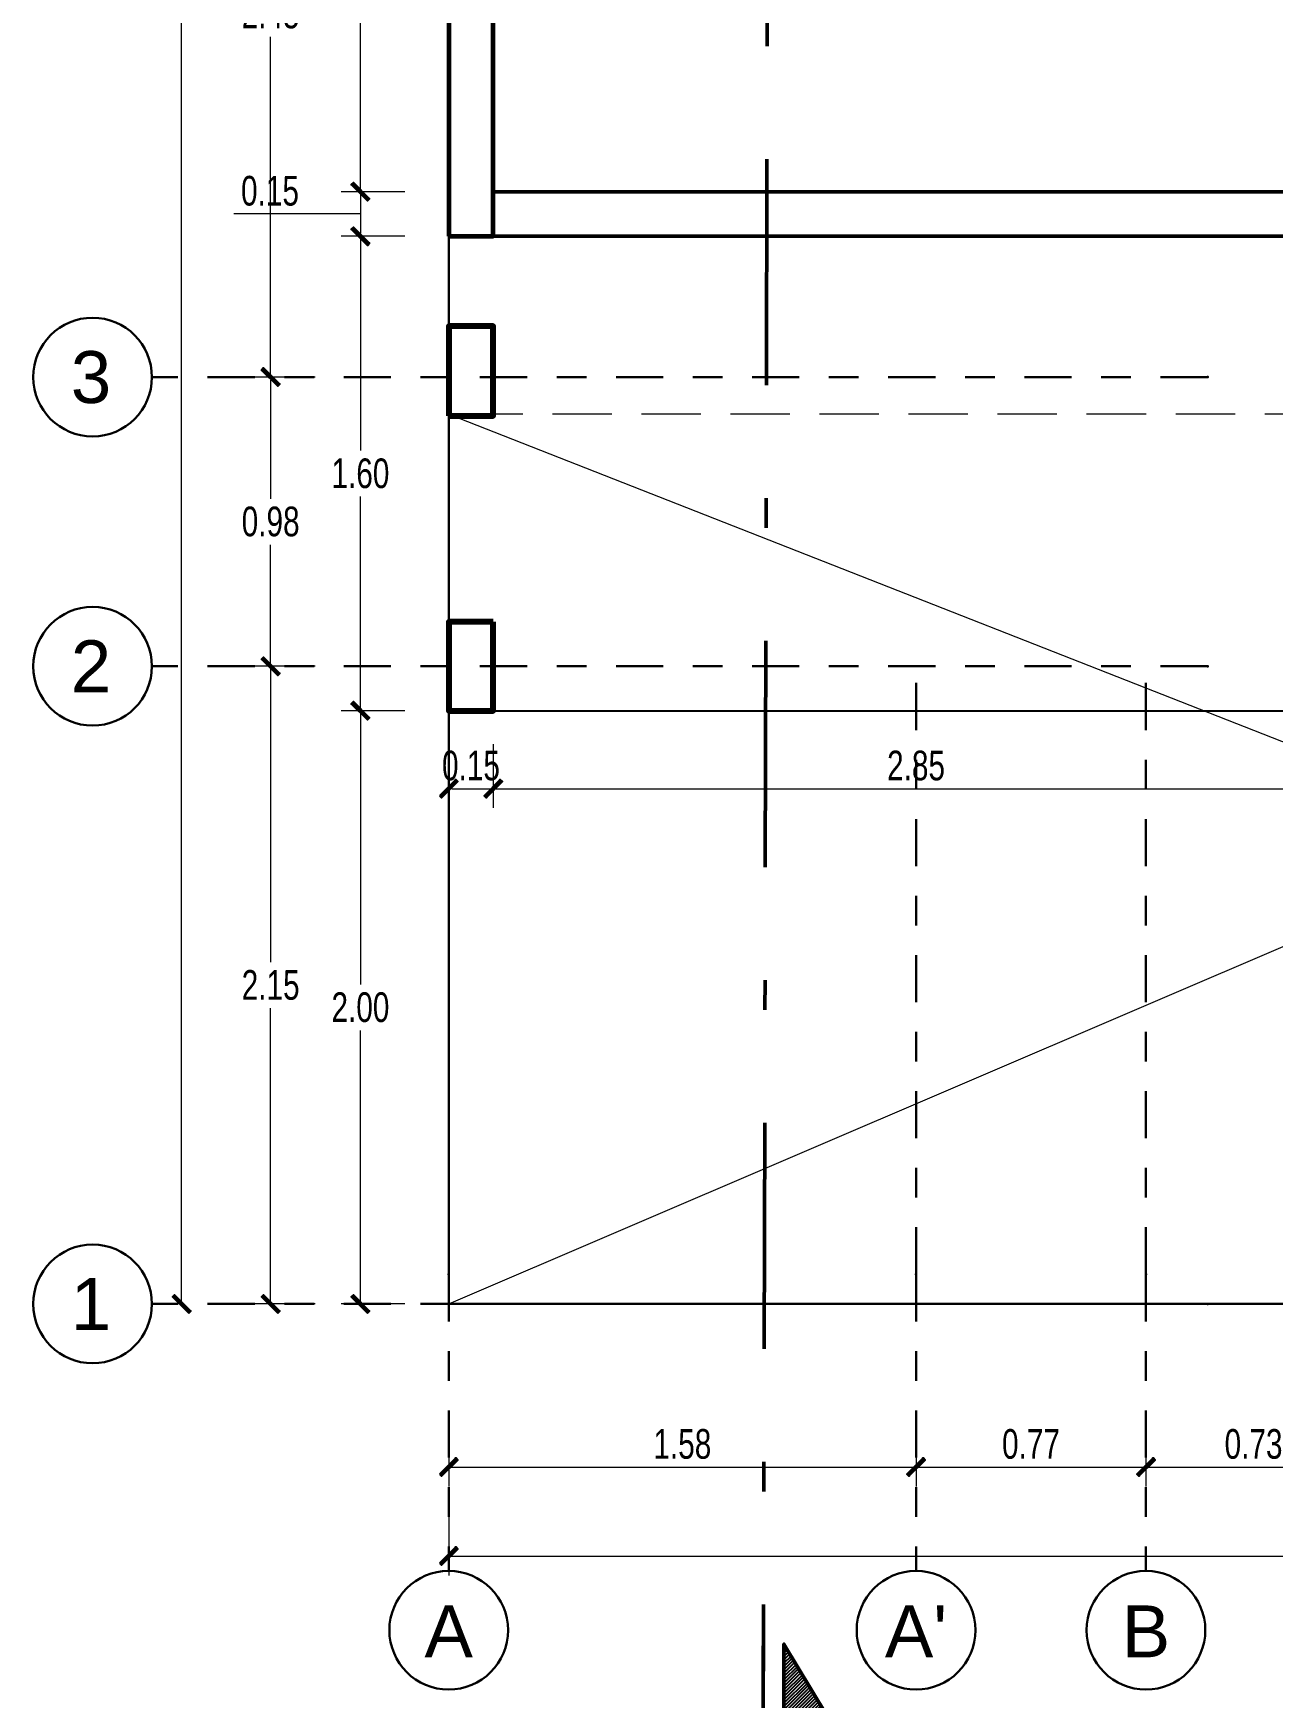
# Model space of a CAD drawing. Header units: millimetres. Extents: x 10610 to 10705, y -16613.7 to -16584.2.
# Drawn here: x 10633.93 to 10638.11, y -16608.37 to -16602.76 of the extents above; entities that cross this region are included whole.
import ezdxf
from ezdxf.enums import TextEntityAlignment as Align

# ---------------------------------------------------------------- set-up
doc = ezdxf.new("R2010")
doc.units = ezdxf.units.MM
for name, pattern in [('DASHDOTX2', [50.8, 25.4, -12.7, 0, -12.7]), ('HIDDEN', [0.375, 0.25, -0.125]), ('Punto & Rayas', [0.335139, 0.15875, -0.088194, 0, -0.088194])]:
    doc.linetypes.add(name, pattern=pattern)
doc.layers.add('0.2', color=2, linetype='Continuous')
doc.layers.add('Nuevo_Estructura - Forjados', color=7, linetype='Continuous')
for name, color, linetype, lineweight in [('0.6', 252, 'Continuous', 50), ('COLUMNAS', 6, 'Continuous', 20), ('Muro sin techar', 160, 'Continuous', 40)]:
    doc.layers.add(name, color=color, linetype=linetype, lineweight=lineweight)
doc.layers.add('Nuevo_Estructura - Forjados_Pluma_Nº__209', color=7, linetype='Continuous', lineweight=30, true_color=0x3e4f7b)
doc.layers.add('Nuevo_Estructura - Forjados_Pluma_Nº__219', color=7, linetype='Continuous', lineweight=13, true_color=0x404b6a)
doc.styles.add('Estilo_Generado_1', font='arial.ttf')
doc.styles.add('mahico', font='GOTHIC.TTF', dxfattribs={"width": 0.75})
doc.dimstyles.new('Copia de 50 P', dxfattribs={"dimtxt": 0.1, "dimasz": 0.01, "dimexe": 0.065, "dimexo": 0.0625, "dimgap": 0.025, "dimtad": 1, "dimtih": 1, "dimtoh": 1, "dimzin": 0, "dimdsep": 46, "dimtxsty": 'mahico', "dimblk": 'pa cotas', "dimcen": 0.09, "dimdle": 0.3, "dimclrd": 256, "dimclre": 256, "dimclrt": 256, "dimadec": 0, "dimazin": 0, "dimtfac": 1, "dimtofl": 0, "dimtmove": 0, "dimatfit": 3, "dimfxl": 0.15, "dimfxlon": 1, "dimtolj": 1, "dimtzin": 0, "dimlwd": 5, "dimlwe": 5, "dimarcsym": 0})

# ---------------------------------------------------------------- blocks, each defined once
blk = doc.blocks.new('*X335')
at = {"color": 0}
for p, q in [((-18.3448, 8.7763), (-18.3299, 8.7912)), ((-18.3395, 8.7851), (-18.3299, 8.7947)), ((-18.3342, 8.794), (-18.3299, 8.7983)), ((-18.3713, 8.7321), (-18.3299, 8.7735)), ((-18.366, 8.7409), (-18.3299, 8.777)), ((-18.3607, 8.7498), (-18.3299, 8.7806)), ((-18.3554, 8.7586), (-18.3299, 8.7841)), ((-18.3501, 8.7674), (-18.3299, 8.7877)), ((-18.3892, 8.7), (-18.3299, 8.7594)), ((-18.3879, 8.6978), (-18.3299, 8.7558)), ((-18.3872, 8.7056), (-18.3299, 8.7629)), ((-18.3819, 8.7144), (-18.3299, 8.7664)), ((-18.3766, 8.7232), (-18.3299, 8.77)), ((-18.3866, 8.6956), (-18.3299, 8.7523)), ((-18.3853, 8.6934), (-18.3299, 8.7488)), ((-18.3839, 8.6912), (-18.3299, 8.7452)), ((-18.3826, 8.689), (-18.3299, 8.7417)), ((-18.3813, 8.6868), (-18.3299, 8.7382)), ((-18.3799, 8.6846), (-18.3299, 8.7346)), ((-18.3786, 8.6824), (-18.3299, 8.7311)), ((-18.3773, 8.6801), (-18.3299, 8.7276)), ((-18.376, 8.6779), (-18.3299, 8.724)), ((-18.3746, 8.6757), (-18.3299, 8.7205)), ((-18.3733, 8.6735), (-18.3299, 8.7169)), ((-18.372, 8.6713), (-18.3299, 8.7134)), ((-18.3707, 8.6691), (-18.3299, 8.7099)), ((-18.3693, 8.6669), (-18.3299, 8.7063)), ((-18.368, 8.6647), (-18.3299, 8.7028)), ((-18.3667, 8.6625), (-18.3299, 8.6993)), ((-18.3654, 8.6603), (-18.3299, 8.6957)), ((-18.364, 8.658), (-18.3299, 8.6922)), ((-18.3627, 8.6558), (-18.3299, 8.6887)), ((-18.3614, 8.6536), (-18.3299, 8.6851)), ((-18.3601, 8.6514), (-18.3299, 8.6816)), ((-18.3587, 8.6492), (-18.3299, 8.6781)), ((-18.3574, 8.647), (-18.3299, 8.6745)), ((-18.3561, 8.6448), (-18.3299, 8.671)), ((-18.3548, 8.6426), (-18.3299, 8.6674)), ((-18.3534, 8.6404), (-18.3299, 8.6639)), ((-18.3521, 8.6382), (-18.3299, 8.6604)), ((-18.3508, 8.6359), (-18.3299, 8.6568)), ((-18.3495, 8.6337), (-18.3299, 8.6533)), ((-18.3481, 8.6315), (-18.3299, 8.6498)), ((-18.3468, 8.6293), (-18.3299, 8.6462)), ((-18.3455, 8.6271), (-18.3299, 8.6427)), ((-18.3442, 8.6249), (-18.3299, 8.6392)), ((-18.3428, 8.6227), (-18.3299, 8.6356)), ((-18.3415, 8.6205), (-18.3299, 8.6321)), ((-18.3402, 8.6183), (-18.3299, 8.6286)), ((-18.3388, 8.6161), (-18.3299, 8.625)), ((-18.3375, 8.6139), (-18.3299, 8.6215)), ((-18.3362, 8.6116), (-18.3299, 8.6179)), ((-18.3349, 8.6094), (-18.3299, 8.6144)), ((-18.3335, 8.6072), (-18.3299, 8.6109)), ((-18.3322, 8.605), (-18.3299, 8.6073)), ((-18.3309, 8.6028), (-18.3299, 8.6038))]:
    blk.add_line(p, q, dxfattribs=at)
blk = doc.blocks.new('INDC')
at = {"layer": '0.6', "linetype": 'DASHDOTX2', "ltscale": 0.005}
blk.add_line((-0.0202, -0.0891), (-0.0202, 0.0893), dxfattribs=at)
at = {"layer": '0.6'}
blk.add_lwpolyline([(0, 0.0909), (0, -0.0909), (0.0545, 0)], close=True, dxfattribs=at)
at = {"xscale": -0.9085966123466278, "yscale": 0.9085966123466278, "zscale": 0.9085966123460401}
blk.add_blockref('*X335', (-16.6545, -7.9058), dxfattribs=at)
blk = doc.blocks.new('hjygfvdc')
at = {"layer": '0.6', "linetype": 'DASHDOTX2', "ltscale": 0.03}
blk.add_line((3030.3432, 68.8445), (3030.3974, 92.8394), dxfattribs=at)
at = {"layer": '0.2', "xscale": -3.485268437144879, "yscale": 3.485268437144879, "zscale": 3.485268437144879, "rotation": 180}
blk.add_blockref('INDC', (3030.4135, 69.1559), dxfattribs=at)
blk = doc.blocks.new('REFREFREC')
at = {"layer": 'COLUMNAS', "color": 1, "lineweight": 80, "ltscale": 0.2}
for points in [[(10642.1915, -16644.5589), (10642.3415, -16644.5589), (10642.3415, -16644.2566), (10642.1915, -16644.2566)], [(10642.3411, -16645.2536), (10642.1911, -16645.2536), (10642.1911, -16645.5536), (10642.3411, -16645.5536)]]:
    blk.add_lwpolyline(points, close=True, dxfattribs=at)
blk = doc.blocks.new('Marcador de red estándar')
at = {"layer": 'Nuevo_Estructura - Forjados_Pluma_Nº__209', "color": 167, "linetype": 'Punto & Rayas', "lineweight": 30, "true_color": 0x3e4f7b}
for q in [(-10.9, 0), (-7.9, 0)]:
    blk.add_line((-9.9, 0), q, dxfattribs=at)
at = {"layer": 'Nuevo_Estructura - Forjados_Pluma_Nº__209', "color": 167, "linetype": 'Continuous', "lineweight": 30, "true_color": 0x3e4f7b}
blk.add_circle((-11.1, 0), 0.2, dxfattribs=at)
at = {"layer": 'Nuevo_Estructura - Forjados_Pluma_Nº__209', "color": 167, "linetype": 'Punto & Rayas', "lineweight": 30, "true_color": 0x3e4f7b}
blk.add_point((-9.9, 0), dxfattribs=at)
blk.add_point((-9.9, 0), dxfattribs=at)
at = {"layer": 'Nuevo_Estructura - Forjados_Pluma_Nº__219', "color": 167, "lineweight": 13, "true_color": 0x404b6a, "style": 'Estilo_Generado_1'}
for tag, p in [('AC_MarkerText_1_0', (-10.9725, -0.04)), ('AC_MarkerText_1_1', (11.2275, -0.04))]:
    blk.add_attdef(tag, text='', height=0.175, rotation=270, dxfattribs=at).set_placement(p, align=Align.TOP_CENTER)
blk = doc.blocks.new('pa cotas')
h = blk.add_hatch(color=256)
h.paths.add_polyline_path([(2.38, 3.09), (-3.09, -2.38), (-2.38, -3.09)])
h.paths.add_polyline_path([(3.09, 2.38), (2.38, 3.09), (-2.38, -3.09)])
blk.add_line((-2.38, -3.09), (2.38, 3.09))
blk.add_lwpolyline([(3.09, 2.38), (2.38, 3.09), (-3.09, -2.38), (-2.38, -3.09)], close=True)
blk = doc.blocks.new('*D659')
at = {"lineweight": 5, "transparency": 16777216}
for p, q in [((10599.7027, -16552.1931), (10599.4877, -16552.1931)), ((10599.5527, -16552.2031), (10599.5527, -16562.1156)), ((10599.5527, -16572.1831), (10599.5527, -16562.2706)), ((10599.5527, -16572.1931), (10599.4877, -16572.1931))]:
    blk.add_line(p, q, dxfattribs=at)
at = {"layer": 'Defpoints', "color": 0, "transparency": 16777216}
for p in [(10600.4527, -16552.1931), (10599.5527, -16572.1931), (10599.5527, -16572.1931)]:
    blk.add_point(p, dxfattribs=at)
at = {"lineweight": 5, "transparency": 16777216, "xscale": 0.01, "yscale": 0.01, "zscale": 0.01}
for p, rotation in [((10599.5527, -16552.1931), 90), ((10599.5527, -16572.1931), 270)]:
    blk.add_blockref('pa cotas', p, dxfattribs=dict(at, rotation=rotation))
at = {"transparency": 16777216, "insert": (10599.5527, -16562.1931), "char_height": 0.1, "attachment_point": 5, "style": 'mahico'}
blk.add_mtext('\\A1;20.00', dxfattribs=at)
blk = doc.blocks.new('Marcador de red estándar_2')
at = {"layer": 'Nuevo_Estructura - Forjados_Pluma_Nº__209', "color": 167, "linetype": 'Punto & Rayas', "lineweight": 30, "true_color": 0x3e4f7b}
for p, q in [((-0.9423, 0), (-4.5, 0)), ((0.9423, 0), (4.5, 0))]:
    blk.add_line(p, q, dxfattribs=at)
at = {"layer": 'Nuevo_Estructura - Forjados_Pluma_Nº__209', "color": 167, "linetype": 'Continuous', "lineweight": 30, "true_color": 0x3e4f7b}
for centre in [(-4.7, 0), (4.7, 0)]:
    blk.add_circle(centre, 0.2, dxfattribs=at)
at = {"layer": 'Nuevo_Estructura - Forjados_Pluma_Nº__209', "color": 167, "linetype": 'Punto & Rayas', "lineweight": 30, "true_color": 0x3e4f7b}
blk.add_point((0.9423, 0), dxfattribs=at)
blk.add_point((0.9423, 0), dxfattribs=at)
at = {"layer": 'Nuevo_Estructura - Forjados_Pluma_Nº__219', "color": 167, "lineweight": 13, "true_color": 0x404b6a, "style": 'Estilo_Generado_1'}
for tag, p in [('AC_MarkerText_1_0', (-4.7, -0.1675)), ('AC_MarkerText_1_1', (4.7, -0.1675))]:
    blk.add_attdef(tag, text='', height=0.175, rotation=180, dxfattribs=at).set_placement(p, align=Align.TOP_CENTER)
blk = doc.blocks.new('*D662')
at = {"lineweight": 5, "transparency": 16777216}
for p, q in [((10600.0027, -16566.6181), (10599.7877, -16566.6181)), ((10599.8527, -16566.6281), (10599.8527, -16567.7656)), ((10599.8527, -16569.0581), (10599.8527, -16567.9206)), ((10600.0027, -16569.0681), (10599.7877, -16569.0681))]:
    blk.add_line(p, q, dxfattribs=at)
at = {"layer": 'Defpoints', "color": 0, "transparency": 16777216}
for p in [(10600.4527, -16566.6181), (10599.8527, -16569.0681), (10600.4527, -16569.0681)]:
    blk.add_point(p, dxfattribs=at)
at = {"lineweight": 5, "transparency": 16777216, "xscale": 0.01, "yscale": 0.01, "zscale": 0.01}
for p, rotation in [((10599.8527, -16566.6181), 90), ((10599.8527, -16569.0681), 270)]:
    blk.add_blockref('pa cotas', p, dxfattribs=dict(at, rotation=rotation))
at = {"transparency": 16777216, "insert": (10599.8527, -16567.8431), "char_height": 0.1, "attachment_point": 5, "style": 'mahico'}
blk.add_mtext('\\A1;2.45', dxfattribs=at)
blk = doc.blocks.new('*D663')
at = {"lineweight": 5, "transparency": 16777216}
for p, q in [((10600.0027, -16569.0681), (10599.7877, -16569.0681)), ((10599.8527, -16569.0781), (10599.8527, -16569.4781)), ((10599.8527, -16570.0332), (10599.8527, -16569.6332)), ((10600.0027, -16570.0432), (10599.7877, -16570.0432))]:
    blk.add_line(p, q, dxfattribs=at)
at = {"layer": 'Defpoints', "color": 0, "transparency": 16777216}
for p in [(10600.4527, -16569.0681), (10599.8527, -16570.0432), (10600.4527, -16570.0432)]:
    blk.add_point(p, dxfattribs=at)
at = {"lineweight": 5, "transparency": 16777216, "xscale": 0.01, "yscale": 0.01, "zscale": 0.01}
for p, rotation in [((10599.8527, -16569.0681), 90), ((10599.8527, -16570.0432), 270)]:
    blk.add_blockref('pa cotas', p, dxfattribs=dict(at, rotation=rotation))
at = {"transparency": 16777216, "insert": (10599.8527, -16569.5556), "char_height": 0.1, "attachment_point": 5, "style": 'mahico'}
blk.add_mtext('\\A1;0.98', dxfattribs=at)
blk = doc.blocks.new('*D664')
at = {"lineweight": 5, "transparency": 16777216}
for p, q in [((10600.0027, -16570.0432), (10599.7877, -16570.0432)), ((10599.8527, -16570.0532), (10599.8527, -16571.0406)), ((10599.8527, -16572.1831), (10599.8527, -16571.1957)), ((10600.0027, -16572.1931), (10599.7877, -16572.1931))]:
    blk.add_line(p, q, dxfattribs=at)
at = {"layer": 'Defpoints', "color": 0, "transparency": 16777216}
for p in [(10600.4527, -16570.0432), (10599.8527, -16572.1931), (10600.4527, -16572.1931)]:
    blk.add_point(p, dxfattribs=at)
at = {"lineweight": 5, "transparency": 16777216, "xscale": 0.01, "yscale": 0.01, "zscale": 0.01}
for p, rotation in [((10599.8527, -16570.0432), 90), ((10599.8527, -16572.1931), 270)]:
    blk.add_blockref('pa cotas', p, dxfattribs=dict(at, rotation=rotation))
at = {"transparency": 16777216, "insert": (10599.8527, -16571.1181), "char_height": 0.1, "attachment_point": 5, "style": 'mahico'}
blk.add_mtext('\\A1;2.15', dxfattribs=at)
blk = doc.blocks.new('*D687')
at = {"lineweight": 5, "transparency": 16777216}
for p, q in [((10600.4527, -16572.8931), (10600.4527, -16573.1081)), ((10600.4627, -16573.0431), (10607.4427, -16573.0431)), ((10607.4527, -16573.0431), (10607.4527, -16573.1081))]:
    blk.add_line(p, q, dxfattribs=at)
at = {"layer": 'Defpoints', "color": 0, "transparency": 16777216}
for p in [(10600.4527, -16572.1431), (10607.4527, -16573.0431), (10607.4527, -16573.0431)]:
    blk.add_point(p, dxfattribs=at)
at = {"lineweight": 5, "transparency": 16777216, "xscale": 0.01, "yscale": 0.01, "zscale": 0.01, "rotation": 180}
blk.add_blockref('pa cotas', (10600.4527, -16573.0431), dxfattribs=at)
at = {"lineweight": 5, "transparency": 16777216, "xscale": 0.01, "yscale": 0.01, "zscale": 0.01}
blk.add_blockref('pa cotas', (10607.4527, -16573.0431), dxfattribs=at)
at = {"transparency": 16777216, "insert": (10603.9527, -16572.9656), "char_height": 0.1, "attachment_point": 5, "style": 'mahico'}
blk.add_mtext('\\A1;7.00', dxfattribs=at)
blk = doc.blocks.new('*D688')
at = {"lineweight": 5, "transparency": 16777216}
for p, q in [((10600.4527, -16572.5931), (10600.4527, -16572.8081)), ((10602.0277, -16572.5931), (10602.0277, -16572.8081)), ((10600.4627, -16572.7431), (10602.0177, -16572.7431))]:
    blk.add_line(p, q, dxfattribs=at)
at = {"layer": 'Defpoints', "color": 0, "transparency": 16777216}
for p in [(10600.4527, -16572.1431), (10602.0277, -16572.1931), (10602.0277, -16572.7431)]:
    blk.add_point(p, dxfattribs=at)
at = {"lineweight": 5, "transparency": 16777216, "xscale": 0.01, "yscale": 0.01, "zscale": 0.01, "rotation": 180}
blk.add_blockref('pa cotas', (10600.4527, -16572.7431), dxfattribs=at)
at = {"lineweight": 5, "transparency": 16777216, "xscale": 0.01, "yscale": 0.01, "zscale": 0.01}
blk.add_blockref('pa cotas', (10602.0277, -16572.7431), dxfattribs=at)
at = {"transparency": 16777216, "insert": (10601.2402, -16572.6656), "char_height": 0.1, "attachment_point": 5, "style": 'mahico'}
blk.add_mtext('\\A1;1.58', dxfattribs=at)
blk = doc.blocks.new('*D689')
at = {"lineweight": 5, "transparency": 16777216}
for p, q in [((10602.0277, -16572.5931), (10602.0277, -16572.8081)), ((10602.8027, -16572.5931), (10602.8027, -16572.8081)), ((10602.0377, -16572.7431), (10602.7927, -16572.7431))]:
    blk.add_line(p, q, dxfattribs=at)
at = {"layer": 'Defpoints', "color": 0, "transparency": 16777216}
for p in [(10602.0277, -16572.1931), (10602.8027, -16572.1931), (10602.8027, -16572.7431)]:
    blk.add_point(p, dxfattribs=at)
at = {"lineweight": 5, "transparency": 16777216, "xscale": 0.01, "yscale": 0.01, "zscale": 0.01, "rotation": 180}
blk.add_blockref('pa cotas', (10602.0277, -16572.7431), dxfattribs=at)
at = {"lineweight": 5, "transparency": 16777216, "xscale": 0.01, "yscale": 0.01, "zscale": 0.01}
blk.add_blockref('pa cotas', (10602.8027, -16572.7431), dxfattribs=at)
at = {"transparency": 16777216, "insert": (10602.4152, -16572.6656), "char_height": 0.1, "attachment_point": 5, "style": 'mahico'}
blk.add_mtext('\\A1;0.77', dxfattribs=at)
blk = doc.blocks.new('*D690')
at = {"lineweight": 5, "transparency": 16777216}
for p, q in [((10602.8027, -16572.5931), (10602.8027, -16572.8081)), ((10603.5277, -16572.5931), (10603.5277, -16572.8081)), ((10602.8127, -16572.7431), (10603.5177, -16572.7431))]:
    blk.add_line(p, q, dxfattribs=at)
at = {"layer": 'Defpoints', "color": 0, "transparency": 16777216}
for p in [(10602.8027, -16572.1931), (10603.5277, -16572.1931), (10603.5277, -16572.7431)]:
    blk.add_point(p, dxfattribs=at)
at = {"lineweight": 5, "transparency": 16777216, "xscale": 0.01, "yscale": 0.01, "zscale": 0.01, "rotation": 180}
blk.add_blockref('pa cotas', (10602.8027, -16572.7431), dxfattribs=at)
at = {"lineweight": 5, "transparency": 16777216, "xscale": 0.01, "yscale": 0.01, "zscale": 0.01}
blk.add_blockref('pa cotas', (10603.5277, -16572.7431), dxfattribs=at)
at = {"transparency": 16777216, "insert": (10603.1652, -16572.6656), "char_height": 0.1, "attachment_point": 5, "style": 'mahico'}
blk.add_mtext('\\A1;0.73', dxfattribs=at)
blk = doc.blocks.new('*D706')
at = {"lineweight": 5, "transparency": 16777216}
for p, q in [((10635.3312, -16605.1562), (10635.3312, -16605.3712)), ((10635.4812, -16605.1562), (10635.4812, -16605.3712)), ((10635.3412, -16605.3062), (10635.4712, -16605.3062))]:
    blk.add_line(p, q, dxfattribs=at)
at = {"layer": 'Defpoints', "color": 0, "transparency": 16777216}
for p in [(10635.3312, -16605.0435), (10635.4812, -16605.0435), (10635.4812, -16605.3062)]:
    blk.add_point(p, dxfattribs=at)
at = {"lineweight": 5, "transparency": 16777216, "xscale": 0.01, "yscale": 0.01, "zscale": 0.01, "rotation": 180}
blk.add_blockref('pa cotas', (10635.3312, -16605.3062), dxfattribs=at)
at = {"lineweight": 5, "transparency": 16777216, "xscale": 0.01, "yscale": 0.01, "zscale": 0.01}
blk.add_blockref('pa cotas', (10635.4812, -16605.3062), dxfattribs=at)
at = {"transparency": 16777216, "insert": (10635.4062, -16605.2287), "char_height": 0.1, "attachment_point": 5, "style": 'mahico'}
blk.add_mtext('\\A1;0.15', dxfattribs=at)
blk = doc.blocks.new('*D807')
at = {"lineweight": 5, "transparency": 16777216}
for p, q in [((10635.4812, -16605.1562), (10635.4812, -16605.3712)), ((10638.3312, -16605.1562), (10638.3312, -16605.3712)), ((10635.4912, -16605.3062), (10638.3212, -16605.3062))]:
    blk.add_line(p, q, dxfattribs=at)
at = {"layer": 'Defpoints', "color": 0, "transparency": 16777216}
for p in [(10638.3312, -16604.0435), (10635.4812, -16605.0435), (10638.3312, -16605.3062)]:
    blk.add_point(p, dxfattribs=at)
at = {"lineweight": 5, "transparency": 16777216, "xscale": 0.01, "yscale": 0.01, "zscale": 0.01, "rotation": 180}
blk.add_blockref('pa cotas', (10635.4812, -16605.3062), dxfattribs=at)
at = {"lineweight": 5, "transparency": 16777216, "xscale": 0.01, "yscale": 0.01, "zscale": 0.01}
blk.add_blockref('pa cotas', (10638.3312, -16605.3062), dxfattribs=at)
at = {"transparency": 16777216, "insert": (10636.9062, -16605.2287), "char_height": 0.1, "attachment_point": 5, "style": 'mahico'}
blk.add_mtext('\\A1;2.85', dxfattribs=at)
blk = doc.blocks.new('*D822')
at = {"lineweight": 5, "transparency": 16777216}
for p, q in [((10635.1837, -16599.5435), (10634.9687, -16599.5435)), ((10635.0337, -16599.5535), (10635.0337, -16601.341)), ((10635.0337, -16603.2835), (10635.0337, -16601.496)), ((10635.1837, -16603.2935), (10634.9687, -16603.2935))]:
    blk.add_line(p, q, dxfattribs=at)
at = {"layer": 'Defpoints', "color": 0, "transparency": 16777216}
for p in [(10635.4812, -16599.5435), (10635.0337, -16603.2935), (10635.4812, -16603.2935)]:
    blk.add_point(p, dxfattribs=at)
at = {"lineweight": 5, "transparency": 16777216, "xscale": 0.01, "yscale": 0.01, "zscale": 0.01}
for p, rotation in [((10635.0337, -16599.5435), 90), ((10635.0337, -16603.2935), 270)]:
    blk.add_blockref('pa cotas', p, dxfattribs=dict(at, rotation=rotation))
at = {"transparency": 16777216, "insert": (10635.0337, -16601.4185), "char_height": 0.1, "attachment_point": 5, "style": 'mahico'}
blk.add_mtext('\\A1;3.75', dxfattribs=at)
blk = doc.blocks.new('*D823')
at = {"lineweight": 5, "transparency": 16777216}
for p, q in [((10635.1837, -16603.2935), (10634.9687, -16603.2935)), ((10635.0337, -16603.3035), (10635.0337, -16603.4335)), ((10634.8512, -16603.3685), (10634.6066, -16603.3685)), ((10635.0337, -16603.3685), (10634.8512, -16603.3685)), ((10635.1837, -16603.4435), (10634.9687, -16603.4435))]:
    blk.add_line(p, q, dxfattribs=at)
at = {"layer": 'Defpoints', "color": 0, "transparency": 16777216}
for p in [(10635.4812, -16603.2935), (10635.0337, -16603.4435), (10635.4812, -16603.4435)]:
    blk.add_point(p, dxfattribs=at)
at = {"lineweight": 5, "transparency": 16777216, "xscale": 0.01, "yscale": 0.01, "zscale": 0.01}
for p, rotation in [((10635.0337, -16603.2935), 90), ((10635.0337, -16603.4435), 270)]:
    blk.add_blockref('pa cotas', p, dxfattribs=dict(at, rotation=rotation))
at = {"transparency": 16777216, "insert": (10634.7289, -16603.291), "char_height": 0.1, "attachment_point": 5, "style": 'mahico'}
blk.add_mtext('\\A1;0.15', dxfattribs=at)
blk = doc.blocks.new('*D824')
at = {"lineweight": 5, "transparency": 16777216}
for p, q in [((10635.1837, -16603.4435), (10634.9687, -16603.4435)), ((10635.0337, -16603.4535), (10635.0337, -16604.166)), ((10635.0337, -16605.0335), (10635.0337, -16604.321)), ((10635.1837, -16605.0435), (10634.9687, -16605.0435))]:
    blk.add_line(p, q, dxfattribs=at)
at = {"layer": 'Defpoints', "color": 0, "transparency": 16777216}
for p in [(10635.4812, -16603.4435), (10635.0337, -16605.0435), (10635.3312, -16605.0435)]:
    blk.add_point(p, dxfattribs=at)
at = {"lineweight": 5, "transparency": 16777216, "xscale": 0.01, "yscale": 0.01, "zscale": 0.01}
for p, rotation in [((10635.0337, -16603.4435), 90), ((10635.0337, -16605.0435), 270)]:
    blk.add_blockref('pa cotas', p, dxfattribs=dict(at, rotation=rotation))
at = {"transparency": 16777216, "insert": (10635.0337, -16604.2435), "char_height": 0.1, "attachment_point": 5, "style": 'mahico'}
blk.add_mtext('\\A1;1.60', dxfattribs=at)
blk = doc.blocks.new('*D825')
at = {"lineweight": 5, "transparency": 16777216}
for p, q in [((10635.1837, -16605.0435), (10634.9687, -16605.0435)), ((10635.0337, -16605.0535), (10635.0337, -16605.966)), ((10635.0337, -16607.0335), (10635.0337, -16606.121)), ((10635.1837, -16607.0435), (10634.9687, -16607.0435))]:
    blk.add_line(p, q, dxfattribs=at)
at = {"layer": 'Defpoints', "color": 0, "transparency": 16777216}
for p in [(10635.3312, -16605.0435), (10635.0337, -16607.0435), (10635.3312, -16607.0435)]:
    blk.add_point(p, dxfattribs=at)
at = {"lineweight": 5, "transparency": 16777216, "xscale": 0.01, "yscale": 0.01, "zscale": 0.01}
for p, rotation in [((10635.0337, -16605.0435), 90), ((10635.0337, -16607.0435), 270)]:
    blk.add_blockref('pa cotas', p, dxfattribs=dict(at, rotation=rotation))
at = {"transparency": 16777216, "insert": (10635.0337, -16606.0435), "char_height": 0.1, "attachment_point": 5, "style": 'mahico'}
blk.add_mtext('\\A1;2.00', dxfattribs=at)
blk = doc.blocks.new('fdvfvfdvdf')
at = {"layer": 'Nuevo_Estructura - Forjados', "color": 8, "linetype": 'Continuous', "lineweight": 15}
ref = blk.add_blockref('Marcador de red estándar', (10600.4527, -16562.1931), dxfattribs=dict(at, rotation=90))
ref.add_attrib('AC_MarkerText_1', 'A', dxfattribs={"layer": 'Nuevo_Estructura - Forjados_Pluma_Nº__219', "color": 167, "lineweight": 13, "true_color": 0x404b6a, "height": 0.175, "style": 'Estilo_Generado_1'}).set_placement((10600.4527, -16573.2093), align=Align.TOP_CENTER)
ref = blk.add_blockref('Marcador de red estándar', (10602.0277, -16562.1931), dxfattribs=dict(at, rotation=90))
ref.add_attrib('AC_MarkerText_1', "A'", dxfattribs={"layer": 'Nuevo_Estructura - Forjados_Pluma_Nº__219', "color": 167, "lineweight": 13, "true_color": 0x404b6a, "height": 0.175, "style": 'Estilo_Generado_1'}).set_placement((10602.0277, -16573.2093), align=Align.TOP_CENTER)
ref = blk.add_blockref('Marcador de red estándar', (10602.8027, -16562.1931), dxfattribs=dict(at, rotation=90))
ref.add_attrib('AC_MarkerText_1', 'B', dxfattribs={"layer": 'Nuevo_Estructura - Forjados_Pluma_Nº__219', "color": 167, "lineweight": 13, "true_color": 0x404b6a, "height": 0.175, "style": 'Estilo_Generado_1'}).set_placement((10602.8027, -16573.2093), align=Align.TOP_CENTER)
ref = blk.add_blockref('Marcador de red estándar_2', (10603.9527, -16569.0681), dxfattribs=dict(at, rotation=180))
ref.add_attrib('AC_MarkerText_1', '3', dxfattribs={"layer": 'Nuevo_Estructura - Forjados_Pluma_Nº__219', "color": 167, "lineweight": 13, "true_color": 0x404b6a, "height": 0.175, "style": 'Estilo_Generado_1'}).set_placement((10608.6454, -16568.9806), align=Align.TOP_CENTER)
ref.add_attrib('AC_MarkerText_1_1', '3', dxfattribs={"layer": 'Nuevo_Estructura - Forjados_Pluma_Nº__219', "color": 167, "lineweight": 13, "true_color": 0x404b6a, "height": 0.175, "style": 'Estilo_Generado_1'}).set_placement((10599.2473, -16568.9806), align=Align.TOP_CENTER)
ref = blk.add_blockref('Marcador de red estándar_2', (10603.9527, -16570.0432), dxfattribs=dict(at, rotation=180))
ref.add_attrib('AC_MarkerText_1', '2', dxfattribs={"layer": 'Nuevo_Estructura - Forjados_Pluma_Nº__219', "color": 167, "lineweight": 13, "true_color": 0x404b6a, "height": 0.175, "style": 'Estilo_Generado_1'}).set_placement((10608.6454, -16569.9557), align=Align.TOP_CENTER)
ref.add_attrib('AC_MarkerText_1_1', '2', dxfattribs={"layer": 'Nuevo_Estructura - Forjados_Pluma_Nº__219', "color": 167, "lineweight": 13, "true_color": 0x404b6a, "height": 0.175, "style": 'Estilo_Generado_1'}).set_placement((10599.2473, -16569.9557), align=Align.TOP_CENTER)
ref = blk.add_blockref('Marcador de red estándar_2', (10603.9527, -16572.1931), dxfattribs=dict(at, rotation=180))
ref.add_attrib('AC_MarkerText_1', '1', dxfattribs={"layer": 'Nuevo_Estructura - Forjados_Pluma_Nº__219', "color": 167, "lineweight": 13, "true_color": 0x404b6a, "height": 0.175, "style": 'Estilo_Generado_1'}).set_placement((10608.6454, -16572.1056), align=Align.TOP_CENTER)
ref.add_attrib('AC_MarkerText_1_1', '1', dxfattribs={"layer": 'Nuevo_Estructura - Forjados_Pluma_Nº__219', "color": 167, "lineweight": 13, "true_color": 0x404b6a, "height": 0.175, "style": 'Estilo_Generado_1'}).set_placement((10599.2473, -16572.1056), align=Align.TOP_CENTER)
dim = blk.add_linear_dim(base=(10599.5527, -16572.1931), p1=(10600.4527, -16552.1931), p2=(10599.5527, -16572.1931), angle=270, dimstyle='Copia de 50 P')
dim.commit()
dim.dimension.update_dxf_attribs({"geometry": '*D659', "text_midpoint": (10599.5527, -16562.1931)})
for base, p1, p2, picture, middle in [((10599.8527, -16569.0681), (10600.4527, -16566.6181), (10600.4527, -16569.0681), '*D662', (10599.8527, -16567.8431)), ((10599.8527, -16570.0432), (10600.4527, -16569.0681), (10600.4527, -16570.0432), '*D663', (10599.8527, -16569.5556)), ((10599.8527, -16572.1931), (10600.4527, -16570.0432), (10600.4527, -16572.1931), '*D664', (10599.8527, -16571.1181))]:
    dim = blk.add_linear_dim(base=base, p1=p1, p2=p2, angle=270, dimstyle='Copia de 50 P', override={"dimtmove": 1})
    dim.commit()
    dim.dimension.update_dxf_attribs({"geometry": picture, "text_midpoint": middle})
dim = blk.add_linear_dim(base=(10607.4527, -16573.0431), p1=(10600.4527, -16572.1431), p2=(10607.4527, -16573.0431), dimstyle='Copia de 50 P')
dim.commit()
dim.dimension.update_dxf_attribs({"geometry": '*D687', "text_midpoint": (10603.9527, -16572.9656)})
for base, p1, p2, picture, middle in [((10602.0277454531, -16572.7431302135), (10600.4527454524, -16572.1431303841), (10602.0277454531, -16572.1931303841), '*D688', (10601.2402454527, -16572.6656149178)), ((10602.802745452, -16572.743130214), (10602.027745453, -16572.193130384), (10602.802745452, -16572.193130384), '*D689', (10602.415245453, -16572.665614918)), ((10603.527745453, -16572.743130214), (10602.802745452, -16572.193130384), (10603.527745453, -16572.193130384), '*D690', (10603.165245453, -16572.665614918))]:
    dim = blk.add_linear_dim(base=base, p1=p1, p2=p2, dimstyle='Copia de 50 P', override={"dimtmove": 1})
    dim.commit()
    dim.dimension.update_dxf_attribs({"geometry": picture, "text_midpoint": middle})

msp = doc.modelspace()

# ---------------------------------------------------------------- linework, layer by layer
for p, q in [((10635.3312, -16587.0435), (10635.3312, -16607.0435)), ((10635.3312, -16607.0435), (10642.3312, -16607.0435))]:
    msp.add_line(p, q)
at = {"color": 251, "lineweight": 9, "true_color": 0x636466}
msp.add_line((10635.3312, -16607.0435), (10642.3312, -16604.0435), dxfattribs=at)
msp.add_lwpolyline([(10635.3312, -16587.0435), (10642.3312, -16587.0435), (10642.3312, -16607.0435), (10635.3312, -16607.0435)], close=True)
at = {"lineweight": 60}
msp.add_lwpolyline([(10635.3312, -16603.4435), (10635.4812, -16603.4435), (10635.4812, -16597.4435), (10639.2312, -16597.4435), (10639.2312, -16597.1935), (10637.6812, -16597.1935), (10637.6812, -16596.7435), (10637.5312, -16596.7435), (10637.5312, -16597.1935), (10635.3312, -16597.1935)], close=True, dxfattribs=at)
at = {"color": 251, "lineweight": 50, "true_color": 0x636466}
msp.add_lwpolyline([(10642.1812, -16604.0435), (10638.3312, -16604.0435), (10638.3312, -16603.4435), (10635.4812, -16603.4435), (10635.4812, -16603.2935), (10638.4812, -16603.2935), (10638.4812, -16603.8935), (10642.1812, -16603.8935)], close=True, dxfattribs=at)
for points in [[(10635.3312, -16607.0435), (10635.3312, -16603.4435)], [(10635.3312, -16603.4435), (10635.3312, -16605.0435), (10638.4812, -16605.0435), (10638.4812, -16604.0435)]]:
    msp.add_lwpolyline(points)
at = {"color": 251, "lineweight": 9, "true_color": 0x636466}
msp.add_lwpolyline([(10635.3312, -16604.0435), (10642.3312, -16606.7935)], dxfattribs=at)
at = {"layer": 'Muro sin techar', "color": 251, "linetype": 'HIDDEN', "lineweight": 9, "ltscale": 0.8, "true_color": 0x636466}
msp.add_line((10642.1812, -16604.0435), (10635.3312, -16604.0435), dxfattribs=at)

# ---------------------------------------------------------------- block references
at = {"lineweight": 70}
msp.add_blockref('hjygfvdc', (7606.0476, -16677.6628), dxfattribs=at)
for name, p in [('fdvfvfdvdf', (34.8784, -34.8504)), ('REFREFREC', (-6.86, 40.5101))]:
    msp.add_blockref(name, p)

# ---------------------------------------------------------------- dimensions: what is measured, and where the dimension line sits
for base, p1, p2, picture, middle in [((10635.0337, -16603.2935), (10635.4812, -16599.5435), (10635.4812, -16603.2935), '*D822', (10635.0337, -16601.4185)), ((10635.0337, -16603.4435), (10635.4812, -16603.2935), (10635.4812, -16603.4435), '*D823', (10634.8262, -16603.291)), ((10635.0337, -16605.0435), (10635.4812, -16603.4435), (10635.3312, -16605.0435), '*D824', (10635.0337, -16604.2435)), ((10635.0337, -16607.0435), (10635.3312, -16605.0435), (10635.3312, -16607.0435), '*D825', (10635.0337, -16606.0435))]:
    dim = msp.add_linear_dim(base=base, p1=p1, p2=p2, angle=90, dimstyle='Copia de 50 P', override={"dimtmove": 1})
    dim.commit()
    dim.dimension.update_dxf_attribs({"geometry": picture, "text_midpoint": middle})
dim = msp.add_linear_dim(base=(10638.3312, -16605.3062), p1=(10635.4812, -16605.0435), p2=(10638.3312, -16604.0435), dimstyle='Copia de 50 P', override={"dimtmove": 1})
dim.commit()
dim.dimension.update_dxf_attribs({"geometry": '*D807', "text_midpoint": (10636.9062, -16605.2287)})
dim = msp.add_linear_dim(base=(10635.4812, -16605.3062), p1=(10635.3312, -16605.0435), p2=(10635.4812, -16605.0435), dimstyle='Copia de 50 P')
dim.commit()
dim.dimension.update_dxf_attribs({"geometry": '*D706', "text_midpoint": (10635.4062, -16605.3062), "dimtype": 160})

doc.saveas('drawing.dxf')
